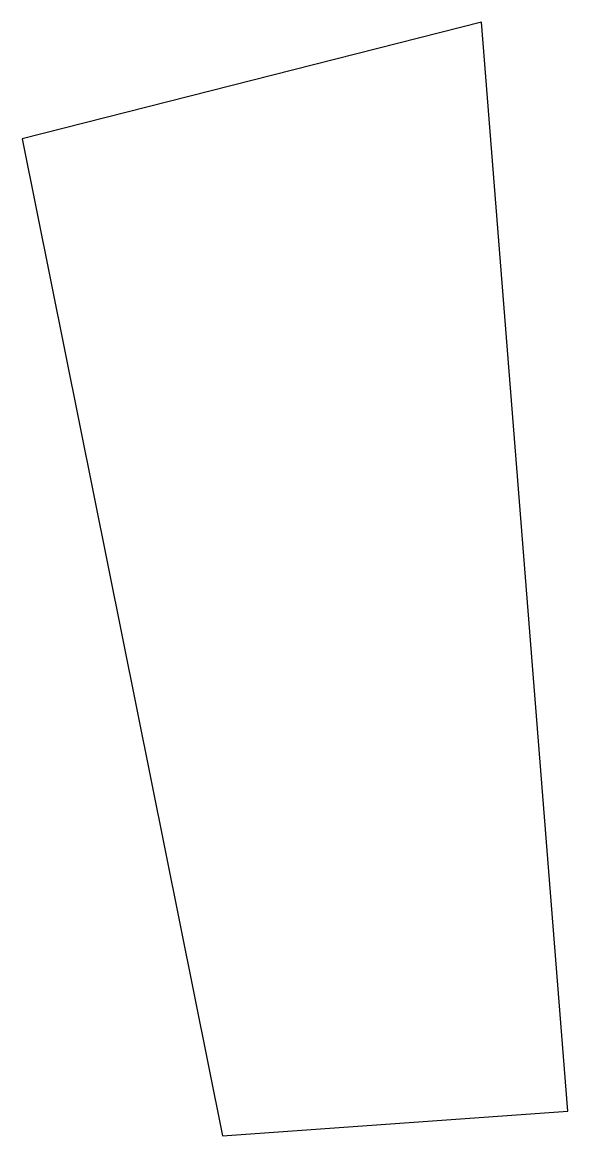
# Model space of a CAD drawing. Header units: millimetres. Extents: x 613813.4 to 613824.1, y 1317988.7 to 1318010.5.
import ezdxf

# ---------------------------------------------------------------- set-up
doc = ezdxf.new("R2010")
doc.units = ezdxf.units.MM
doc.layers.add('CVL_CUADCON_TIT', color=1, linetype='Continuous')

msp = doc.modelspace()

# ---------------------------------------------------------------- linework, layer by layer
at = {"layer": 'CVL_CUADCON_TIT'}
msp.add_lwpolyline([(613822.375, 1318010.516), (613813.39, 1318008.237), (613817.31, 1317988.72), (613824.063, 1317989.203)], close=True, dxfattribs=at)

doc.saveas('drawing.dxf')
